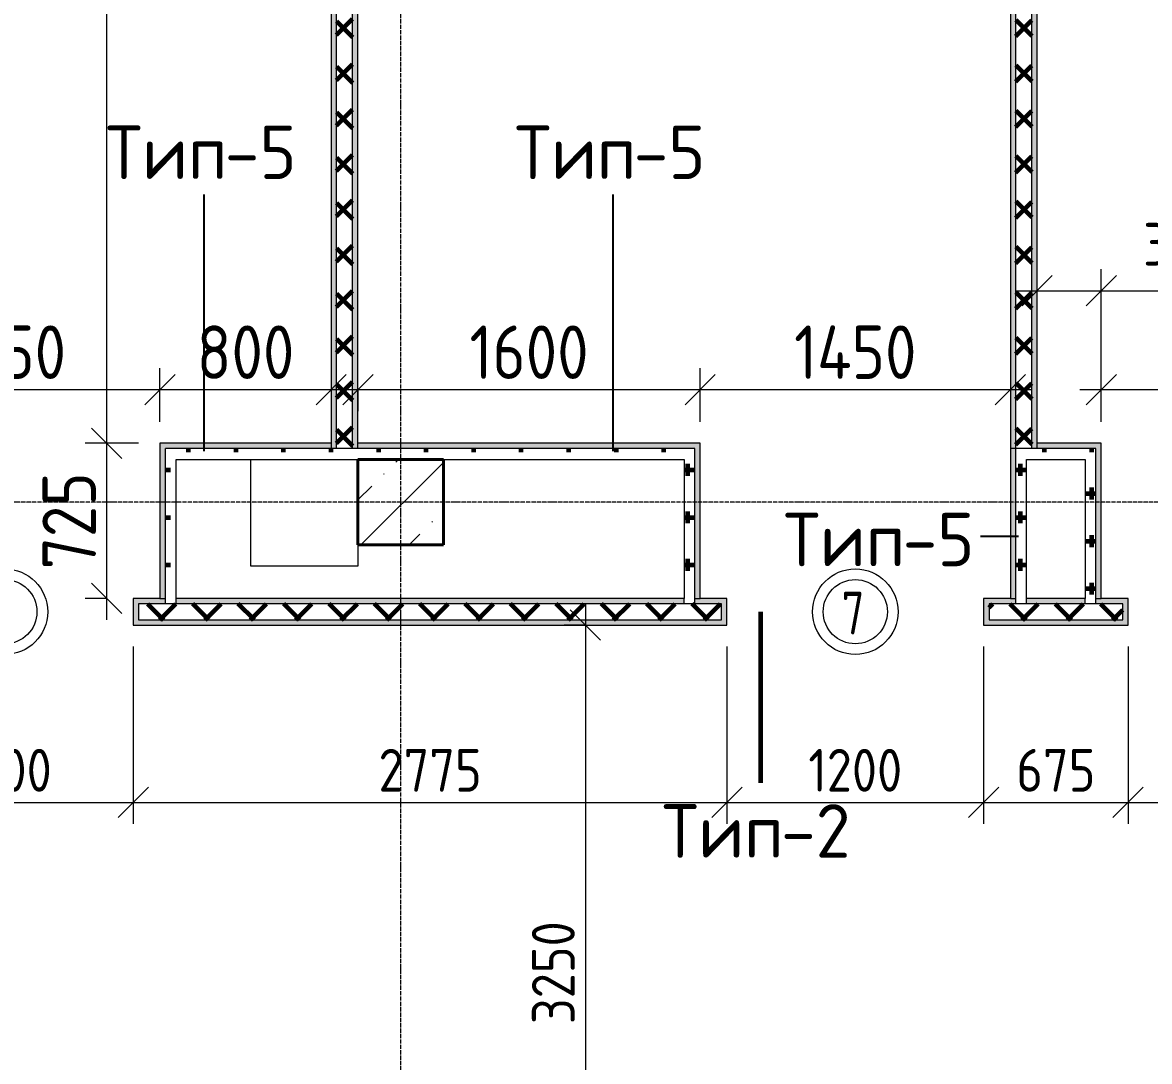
# Model space of a CAD drawing. Header units: millimetres. Extents: x -60946 to 138510, y -262288 to 24501.
# Drawn here: x 20042 to 25309, y -97159 to -92302 of the extents above; entities that cross this region are included whole.
import ezdxf

# ---------------------------------------------------------------- set-up
doc = ezdxf.new("R2010")
doc.units = ezdxf.units.MM
doc.linetypes.add('ADSK_Линия сетки', pattern=[25, 20, -2.5, 0, -2.5])
for name, color, linetype, lineweight in [('2)Тип-2', 3, 'Continuous', 60), ('2)Тип-5', 1, 'Continuous', 60), ('Марки дверей', 7, 'Continuous', 20), ('Несущие колонны', 7, 'Continuous', 18), ('Оси', 7, 'Continuous', 9), ('Перекрытие', 7, 'Continuous', 18), ('Размеры', 7, 'Continuous', 9), ('Стены внутренние', 7, 'Continuous', 18), ('Стены штриховка', 7, 'Continuous', 9)]:
    doc.layers.add(name, color=color, linetype=linetype, lineweight=lineweight)
doc.styles.add('GOST Common_2', font='', dxfattribs={"width": 0.9, "height": 250})
doc.styles.add('GOST Common_3', font='', dxfattribs={"width": 0.9, "height": 200})
doc.styles.add('GOST Common_4', font='', dxfattribs={"height": 250})
doc.styles.add('GOST Common_B', font='', dxfattribs={"width": 0.8, "height": 200})
doc.styles.get('GOST Common_2').set_extended_font_data('GOST Common')
doc.styles.get('GOST Common_3').set_extended_font_data('GOST Common')
doc.styles.get('GOST Common_4').set_extended_font_data('GOST Common')
doc.styles.get('GOST Common_B').set_extended_font_data('GOST Common', bold=True)
doc.dimstyles.new('ADSK_Основной_2_0', dxfattribs={"dimscale": 304.8, "dimtxt": 201.142999, "dimasz": 0.463911, "dimexe": 0.328084, "dimexo": 0.328084, "dimgap": 0.164042, "dimtad": 1, "dimdec": 3, "dimrnd": 0.001, "dimdsep": 46, "dimtxsty": 'GOST Common_3', "dimblk1": 'OBLIQUE', "dimblk2": 'OBLIQUE', "dimsah": 1, "dimcen": 0.09, "dimdle": 0.328084, "dimazin": 2, "dimtfac": 1, "dimtdec": 4, "dimtix": 1, "dimtmove": 0, "dimatfit": 3, "dimfxl": 1, "dimtvp": 1, "dimtolj": 1, "dimtzin": 0, "dimlwd": 20, "dimlwe": 20, "dimarcsym": 2})
doc.dimstyles.new('ADSK_Основной_2_0_2', dxfattribs={"dimscale": 304.8, "dimtxt": 201.142999, "dimasz": 0.463911, "dimexe": 0.328084, "dimexo": 0.328084, "dimgap": 0.164042, "dimtad": 1, "dimdec": 3, "dimrnd": 0.001, "dimdsep": 46, "dimtxsty": 'GOST Common_3', "dimblk1": 'OBLIQUE', "dimblk2": 'OBLIQUE', "dimsah": 1, "dimcen": 0.09, "dimdle": 0.328084, "dimazin": 2, "dimtfac": 1, "dimtdec": 4, "dimtix": 1, "dimtmove": 0, "dimatfit": 3, "dimfxl": 1, "dimtvp": 1, "dimtolj": 1, "dimtzin": 0, "dimlwd": 20, "dimlwe": 20, "dimarcsym": 2})
doc.dimstyles.new('ADSK_Основной_2_0_3', dxfattribs={"dimscale": 304.8, "dimtxt": 201.142999, "dimasz": 0.463911, "dimexe": 0.328084, "dimexo": 0.328084, "dimgap": 0.164042, "dimtad": 1, "dimdec": 3, "dimrnd": 0.001, "dimdsep": 46, "dimtxsty": 'GOST Common_2', "dimblk1": 'OBLIQUE', "dimblk2": 'OBLIQUE', "dimsah": 1, "dimcen": 0.09, "dimdle": 0.328084, "dimazin": 2, "dimtfac": 1, "dimtdec": 4, "dimtix": 1, "dimtmove": 0, "dimatfit": 3, "dimfxl": 1, "dimtvp": 1, "dimtolj": 1, "dimtzin": 0, "dimlwd": 20, "dimlwe": 20, "dimarcsym": 2})
pattern_1 = [(45, (9.36, -97949.04), (-106.066, 106.066), []), (135, (9.36, -97949.04), (-106.066, -106.066), [])]
pattern_2 = [(0, (9.36, -97949.04), (111.125, 111.125), [55.562, -166.687]), (90, (37.14, -97976.82), (-111.125, 111.125), [55.562, -166.687])]

# ---------------------------------------------------------------- blocks, each defined once
blk = doc.blocks.new('ADSK_КолоннаЖБ_Прямоугольная - 400x400 мм-1807143-Кладочный план 2-го этаж')
at = {"layer": 'Несущие колонны', "lineweight": 40}
for p, q in [((-200, 200), (200, 200)), ((-200, -200), (-200, 200)), ((200, 200), (200, -200)), ((200, -200), (-200, -200))]:
    blk.add_line(p, q, dxfattribs=at)
blk = doc.blocks.new('_Oblique')
at = {"color": 0, "linetype": 'ByBlock', "lineweight": -2}
blk.add_line((-0.5, -0.5), (0.5, 0.5), dxfattribs=at)
blk = doc.blocks.new('*D4854')
at = {"layer": 'Defpoints', "color": 0, "transparency": 16777216}
for p in [(22773, -95119.1), (22134.4, -98369.1), (22673, -98369.1)]:
    blk.add_point(p, dxfattribs=at)
at = {"layer": 'Размеры', "color": 0, "lineweight": 20, "transparency": 16777216}
for p, q in [((22673, -95019.1), (22673, -98469.1)), ((22673, -95119.1), (22573, -95119.1)), ((22234.4, -98369.1), (22773, -98369.1))]:
    blk.add_line(p, q, dxfattribs=at)
at = {"layer": 'Размеры', "color": 0, "lineweight": 20, "transparency": 16777216, "xscale": 141.4, "yscale": 141.4, "zscale": 141.4}
for p, rotation in [((22673, -95119.1), 90), ((22673, -98369.1), 270)]:
    blk.add_blockref('_Oblique', p, dxfattribs=dict(at, rotation=rotation))
at = {"layer": 'Размеры', "color": 0, "lineweight": 9, "transparency": 16777216, "insert": (22523, -96744.1), "char_height": 200, "width": 605.475, "attachment_point": 5, "rotation": 90, "style": 'GOST Common_3'}
blk.add_mtext('\\A1;3250', dxfattribs=at)
blk = doc.blocks.new('*D4792')
at = {"layer": 'Defpoints', "color": 0, "transparency": 16777216}
for p in [(19359.4, -95119.1), (20559.4, -95119.1), (20559.4, -95947.8)]:
    blk.add_point(p, dxfattribs=at)
at = {"layer": 'Размеры', "color": 0, "lineweight": 20, "transparency": 16777216}
for p, q in [((19359.4, -95219.1), (19359.4, -96047.8)), ((20559.4, -95219.1), (20559.4, -96047.8)), ((19259.4, -95947.8), (20659.4, -95947.8))]:
    blk.add_line(p, q, dxfattribs=at)
at = {"layer": 'Размеры', "color": 0, "lineweight": 20, "transparency": 16777216, "xscale": 141.4, "yscale": 141.4, "zscale": 141.4, "rotation": 180}
blk.add_blockref('_Oblique', (19359.4, -95947.8), dxfattribs=at)
at = {"layer": 'Размеры', "color": 0, "lineweight": 20, "transparency": 16777216, "xscale": 141.4, "yscale": 141.4, "zscale": 141.4}
blk.add_blockref('_Oblique', (20559.4, -95947.8), dxfattribs=at)
at = {"layer": 'Размеры', "color": 0, "lineweight": 9, "transparency": 16777216, "insert": (19959.4, -95797.8), "char_height": 200, "width": 560.473, "attachment_point": 5, "style": 'GOST Common_3'}
blk.add_mtext('\\A1;1200', dxfattribs=at)
blk = doc.blocks.new('*D4793')
at = {"layer": 'Defpoints', "color": 0, "transparency": 16777216}
for p in [(20559.4, -95119.1), (23334.4, -95119.1), (23334.4, -95947.8)]:
    blk.add_point(p, dxfattribs=at)
at = {"layer": 'Размеры', "color": 0, "lineweight": 20, "transparency": 16777216}
for p, q in [((20559.4, -95219.1), (20559.4, -96047.8)), ((23334.4, -95219.1), (23334.4, -96047.8)), ((20459.4, -95947.8), (23434.4, -95947.8))]:
    blk.add_line(p, q, dxfattribs=at)
at = {"layer": 'Размеры', "color": 0, "lineweight": 20, "transparency": 16777216, "xscale": 141.4, "yscale": 141.4, "zscale": 141.4, "rotation": 180}
blk.add_blockref('_Oblique', (20559.4, -95947.8), dxfattribs=at)
at = {"layer": 'Размеры', "color": 0, "lineweight": 20, "transparency": 16777216, "xscale": 141.4, "yscale": 141.4, "zscale": 141.4}
blk.add_blockref('_Oblique', (23334.4, -95947.8), dxfattribs=at)
at = {"layer": 'Размеры', "color": 0, "lineweight": 9, "transparency": 16777216, "insert": (21946.9, -95797.8), "char_height": 200, "width": 605.475, "attachment_point": 5, "style": 'GOST Common_3'}
blk.add_mtext('\\A1;2775', dxfattribs=at)
blk = doc.blocks.new('*D4794')
at = {"layer": 'Defpoints', "color": 0, "transparency": 16777216}
for p in [(23334.4, -95119.1), (24534.4, -95119.1), (24534.4, -95947.8)]:
    blk.add_point(p, dxfattribs=at)
at = {"layer": 'Размеры', "color": 0, "lineweight": 20, "transparency": 16777216}
for p, q in [((23334.4, -95219.1), (23334.4, -96047.8)), ((24534.4, -95219.1), (24534.4, -96047.8)), ((23234.4, -95947.8), (24634.4, -95947.8))]:
    blk.add_line(p, q, dxfattribs=at)
at = {"layer": 'Размеры', "color": 0, "lineweight": 20, "transparency": 16777216, "xscale": 141.4, "yscale": 141.4, "zscale": 141.4, "rotation": 180}
blk.add_blockref('_Oblique', (23334.4, -95947.8), dxfattribs=at)
at = {"layer": 'Размеры', "color": 0, "lineweight": 20, "transparency": 16777216, "xscale": 141.4, "yscale": 141.4, "zscale": 141.4}
blk.add_blockref('_Oblique', (24534.4, -95947.8), dxfattribs=at)
at = {"layer": 'Размеры', "color": 0, "lineweight": 9, "transparency": 16777216, "insert": (23934.4, -95797.8), "char_height": 200, "width": 560.473, "attachment_point": 5, "style": 'GOST Common_3'}
blk.add_mtext('\\A1;1200', dxfattribs=at)
blk = doc.blocks.new('*D4795')
at = {"layer": 'Defpoints', "color": 0, "transparency": 16777216}
for p in [(24534.4, -95119.1), (25209.4, -95119.1), (25209.4, -95947.8)]:
    blk.add_point(p, dxfattribs=at)
at = {"layer": 'Размеры', "color": 0, "lineweight": 20, "transparency": 16777216}
for p, q in [((24534.4, -95219.1), (24534.4, -96047.8)), ((25209.4, -95219.1), (25209.4, -96047.8)), ((24434.4, -95947.8), (25309.4, -95947.8))]:
    blk.add_line(p, q, dxfattribs=at)
at = {"layer": 'Размеры', "color": 0, "lineweight": 20, "transparency": 16777216, "xscale": 141.4, "yscale": 141.4, "zscale": 141.4, "rotation": 180}
blk.add_blockref('_Oblique', (24534.4, -95947.8), dxfattribs=at)
at = {"layer": 'Размеры', "color": 0, "lineweight": 20, "transparency": 16777216, "xscale": 141.4, "yscale": 141.4, "zscale": 141.4}
blk.add_blockref('_Oblique', (25209.4, -95947.8), dxfattribs=at)
at = {"layer": 'Размеры', "color": 0, "lineweight": 9, "transparency": 16777216, "insert": (24871.9, -95797.8), "char_height": 200, "width": 454.106, "attachment_point": 5, "style": 'GOST Common_3'}
blk.add_mtext('\\A1;675', dxfattribs=at)
blk = doc.blocks.new('*D4796')
at = {"layer": 'Defpoints', "color": 0, "transparency": 16777216}
for p in [(25209.4, -95119.1), (26409.4, -95119.1), (26409.4, -95947.8)]:
    blk.add_point(p, dxfattribs=at)
at = {"layer": 'Размеры', "color": 0, "lineweight": 20, "transparency": 16777216}
for p, q in [((25209.4, -95219.1), (25209.4, -96047.8)), ((26409.4, -95219.1), (26409.4, -96047.8)), ((25109.4, -95947.8), (26509.4, -95947.8))]:
    blk.add_line(p, q, dxfattribs=at)
at = {"layer": 'Размеры', "color": 0, "lineweight": 20, "transparency": 16777216, "xscale": 141.4, "yscale": 141.4, "zscale": 141.4, "rotation": 180}
blk.add_blockref('_Oblique', (25209.4, -95947.8), dxfattribs=at)
at = {"layer": 'Размеры', "color": 0, "lineweight": 20, "transparency": 16777216, "xscale": 141.4, "yscale": 141.4, "zscale": 141.4}
blk.add_blockref('_Oblique', (26409.4, -95947.8), dxfattribs=at)
at = {"layer": 'Размеры', "color": 0, "lineweight": 9, "transparency": 16777216, "insert": (25809.4, -95797.8), "char_height": 200, "width": 560.473, "attachment_point": 5, "style": 'GOST Common_3'}
blk.add_mtext('\\A1;1200', dxfattribs=at)
blk = doc.blocks.new('*D4951')
at = {"layer": 'Defpoints', "color": 0, "transparency": 16777216}
for p in [(20684.4, -94018.1), (19234.4, -94269.1), (20684.4, -94269.1)]:
    blk.add_point(p, dxfattribs=at)
at = {"layer": 'Размеры', "color": 0, "lineweight": 20, "transparency": 16777216}
for p, q in [((19234.4, -94169.1), (19234.4, -93918.1)), ((20684.4, -94169.1), (20684.4, -93918.1)), ((19134.4, -94018.1), (20784.4, -94018.1))]:
    blk.add_line(p, q, dxfattribs=at)
at = {"layer": 'Размеры', "color": 0, "lineweight": 20, "transparency": 16777216, "xscale": 141.4, "yscale": 141.4, "zscale": 141.4, "rotation": 180}
blk.add_blockref('_Oblique', (19234.4, -94018.1), dxfattribs=at)
at = {"layer": 'Размеры', "color": 0, "lineweight": 20, "transparency": 16777216, "xscale": 141.4, "yscale": 141.4, "zscale": 141.4}
blk.add_blockref('_Oblique', (20684.4, -94018.1), dxfattribs=at)
at = {"layer": 'Размеры', "color": 0, "lineweight": 9, "transparency": 16777216, "insert": (19959.4, -93843.1), "char_height": 250, "width": 580.928, "attachment_point": 5, "style": 'GOST Common_2'}
blk.add_mtext('\\A1;1450', dxfattribs=at)
blk = doc.blocks.new('*D4952')
at = {"layer": 'Defpoints', "color": 0, "transparency": 16777216}
for p in [(21484.4, -93918.1), (21484.4, -94018.1), (20684.4, -94269.1)]:
    blk.add_point(p, dxfattribs=at)
at = {"layer": 'Размеры', "color": 0, "lineweight": 20, "transparency": 16777216}
for p, q in [((20684.4, -94169.1), (20684.4, -93918.1)), ((20584.4, -94018.1), (21584.4, -94018.1)), ((21484.4, -94018.1), (21484.4, -94118.1))]:
    blk.add_line(p, q, dxfattribs=at)
at = {"layer": 'Размеры', "color": 0, "lineweight": 20, "transparency": 16777216, "xscale": 141.4, "yscale": 141.4, "zscale": 141.4, "rotation": 180}
blk.add_blockref('_Oblique', (20684.4, -94018.1), dxfattribs=at)
at = {"layer": 'Размеры', "color": 0, "lineweight": 20, "transparency": 16777216, "xscale": 141.4, "yscale": 141.4, "zscale": 141.4}
blk.add_blockref('_Oblique', (21484.4, -94018.1), dxfattribs=at)
at = {"layer": 'Размеры', "color": 0, "lineweight": 9, "transparency": 16777216, "insert": (21084.4, -93843.1), "char_height": 250, "width": 454.106, "attachment_point": 5, "style": 'GOST Common_2'}
blk.add_mtext('\\A1;800', dxfattribs=at)
blk = doc.blocks.new('*D4953')
at = {"layer": 'Defpoints', "color": 0, "transparency": 16777216}
for p in [(21609.4, -93918.1), (23209.4, -94018.1), (23209.4, -94269.1)]:
    blk.add_point(p, dxfattribs=at)
at = {"layer": 'Размеры', "color": 0, "lineweight": 20, "transparency": 16777216}
for p, q in [((23209.4, -94169.1), (23209.4, -93918.1)), ((21509.4, -94018.1), (23309.4, -94018.1)), ((21609.4, -94018.1), (21609.4, -94118.1))]:
    blk.add_line(p, q, dxfattribs=at)
at = {"layer": 'Размеры', "color": 0, "lineweight": 20, "transparency": 16777216, "xscale": 141.4, "yscale": 141.4, "zscale": 141.4, "rotation": 180}
blk.add_blockref('_Oblique', (21609.4, -94018.1), dxfattribs=at)
at = {"layer": 'Размеры', "color": 0, "lineweight": 20, "transparency": 16777216, "xscale": 141.4, "yscale": 141.4, "zscale": 141.4}
blk.add_blockref('_Oblique', (23209.4, -94018.1), dxfattribs=at)
at = {"layer": 'Размеры', "color": 0, "lineweight": 9, "transparency": 16777216, "insert": (22409.4, -93843.1), "char_height": 250, "width": 560.473, "attachment_point": 5, "style": 'GOST Common_2'}
blk.add_mtext('\\A1;1600', dxfattribs=at)
blk = doc.blocks.new('*D4954')
at = {"layer": 'Defpoints', "color": 0, "transparency": 16777216}
for p in [(24659.4, -93918.1), (24659.4, -94018.1), (23209.4, -94269.1)]:
    blk.add_point(p, dxfattribs=at)
at = {"layer": 'Размеры', "color": 0, "lineweight": 20, "transparency": 16777216}
for p, q in [((23209.4, -94169.1), (23209.4, -93918.1)), ((23109.4, -94018.1), (24759.4, -94018.1)), ((24659.4, -94018.1), (24659.4, -94118.1))]:
    blk.add_line(p, q, dxfattribs=at)
at = {"layer": 'Размеры', "color": 0, "lineweight": 20, "transparency": 16777216, "xscale": 141.4, "yscale": 141.4, "zscale": 141.4, "rotation": 180}
blk.add_blockref('_Oblique', (23209.4, -94018.1), dxfattribs=at)
at = {"layer": 'Размеры', "color": 0, "lineweight": 20, "transparency": 16777216, "xscale": 141.4, "yscale": 141.4, "zscale": 141.4}
blk.add_blockref('_Oblique', (24659.4, -94018.1), dxfattribs=at)
at = {"layer": 'Размеры', "color": 0, "lineweight": 9, "transparency": 16777216, "insert": (23934.4, -93843.1), "char_height": 250, "width": 580.928, "attachment_point": 5, "style": 'GOST Common_2'}
blk.add_mtext('\\A1;1450', dxfattribs=at)
blk = doc.blocks.new('*D4955')
at = {"layer": 'Defpoints', "color": 0, "transparency": 16777216}
for p in [(25084.4, -93555.4), (24784.4, -93918.1), (25084.4, -94269.1)]:
    blk.add_point(p, dxfattribs=at)
at = {"layer": 'Размеры', "color": 0, "lineweight": 20, "transparency": 16777216}
for p, q in [((24784.4, -93818.1), (24784.4, -93455.4)), ((25084.4, -94169.1), (25084.4, -93455.4)), ((24684.4, -93555.4), (25084.4, -93555.4)), ((25084.4, -93555.4), (25788.6, -93555.4))]:
    blk.add_line(p, q, dxfattribs=at)
at = {"layer": 'Размеры', "color": 0, "lineweight": 20, "transparency": 16777216, "xscale": 141.4, "yscale": 141.4, "zscale": 141.4, "rotation": 180}
blk.add_blockref('_Oblique', (24784.4, -93555.4), dxfattribs=at)
at = {"layer": 'Размеры', "color": 0, "lineweight": 20, "transparency": 16777216, "xscale": 141.4, "yscale": 141.4, "zscale": 141.4}
blk.add_blockref('_Oblique', (25084.4, -93555.4), dxfattribs=at)
at = {"layer": 'Размеры', "color": 0, "lineweight": 9, "transparency": 16777216, "insert": (25280.1, -93238.7), "char_height": 200, "width": 454.106, "attachment_point": 1, "line_spacing_factor": 1.022761, "style": 'GOST Common_3'}
blk.add_mtext('\\A1;300', dxfattribs=at)
blk = doc.blocks.new('*D4956')
at = {"layer": 'Defpoints', "color": 0, "transparency": 16777216}
for p in [(26534.4, -94018.1), (25084.4, -94269.1), (26534.4, -94269.1)]:
    blk.add_point(p, dxfattribs=at)
at = {"layer": 'Размеры', "color": 0, "lineweight": 20, "transparency": 16777216}
for p, q in [((25084.4, -94169.1), (25084.4, -93918.1)), ((26534.4, -94169.1), (26534.4, -93918.1)), ((24984.4, -94018.1), (26634.4, -94018.1))]:
    blk.add_line(p, q, dxfattribs=at)
at = {"layer": 'Размеры', "color": 0, "lineweight": 20, "transparency": 16777216, "xscale": 141.4, "yscale": 141.4, "zscale": 141.4, "rotation": 180}
blk.add_blockref('_Oblique', (25084.4, -94018.1), dxfattribs=at)
at = {"layer": 'Размеры', "color": 0, "lineweight": 20, "transparency": 16777216, "xscale": 141.4, "yscale": 141.4, "zscale": 141.4}
blk.add_blockref('_Oblique', (26534.4, -94018.1), dxfattribs=at)
at = {"layer": 'Размеры', "color": 0, "lineweight": 9, "transparency": 16777216, "insert": (25809.4, -93843.1), "char_height": 250, "width": 580.928, "attachment_point": 5, "style": 'GOST Common_2'}
blk.add_mtext('\\A1;1450', dxfattribs=at)
blk = doc.blocks.new('*D4968')
at = {"layer": 'Defpoints', "color": 0, "transparency": 16777216}
for p in [(20534.9, -88594.1), (20434.9, -94269.1), (20684.4, -94269.1)]:
    blk.add_point(p, dxfattribs=at)
at = {"layer": 'Размеры', "color": 0, "lineweight": 20, "transparency": 16777216}
for p, q in [((20434.9, -88494.1), (20434.9, -94369.1)), ((20434.9, -88594.1), (20334.9, -88594.1)), ((20584.4, -94269.1), (20334.9, -94269.1))]:
    blk.add_line(p, q, dxfattribs=at)
at = {"layer": 'Размеры', "color": 0, "lineweight": 20, "transparency": 16777216, "xscale": 141.4, "yscale": 141.4, "zscale": 141.4}
for p, rotation in [((20434.9, -88594.1), 90), ((20434.9, -94269.1), 270)]:
    blk.add_blockref('_Oblique', p, dxfattribs=dict(at, rotation=rotation))
at = {"layer": 'Размеры', "color": 0, "lineweight": 9, "transparency": 16777216, "insert": (20259.9, -91431.6), "char_height": 250, "width": 605.475, "attachment_point": 5, "rotation": 90, "style": 'GOST Common_2'}
blk.add_mtext('\\A1;5675', dxfattribs=at)
blk = doc.blocks.new('*D4969')
at = {"layer": 'Defpoints', "color": 0, "transparency": 16777216}
for p in [(20684.4, -94269.1), (20434.9, -94994.1), (20534.9, -94994.1)]:
    blk.add_point(p, dxfattribs=at)
at = {"layer": 'Размеры', "color": 0, "lineweight": 20, "transparency": 16777216}
for p, q in [((20434.9, -94169.1), (20434.9, -95094.1)), ((20584.4, -94269.1), (20334.9, -94269.1)), ((20434.9, -94994.1), (20334.9, -94994.1))]:
    blk.add_line(p, q, dxfattribs=at)
at = {"layer": 'Размеры', "color": 0, "lineweight": 20, "transparency": 16777216, "xscale": 141.4, "yscale": 141.4, "zscale": 141.4}
for p, rotation in [((20434.9, -94269.1), 90), ((20434.9, -94994.1), 270)]:
    blk.add_blockref('_Oblique', p, dxfattribs=dict(at, rotation=rotation))
at = {"layer": 'Размеры', "color": 0, "lineweight": 9, "transparency": 16777216, "insert": (20259.9, -94631.6), "char_height": 250, "width": 454.106, "attachment_point": 5, "rotation": 90, "style": 'GOST Common_2'}
blk.add_mtext('\\A1;725', dxfattribs=at)
blk = doc.blocks.new('М_двери1 - Марка экземпляра 2-3719212-Кладочный план 2-го этаж')
at = {"layer": 'Марки дверей'}
for radius in [2, 1.5]:
    blk.add_circle((0, 0), radius, dxfattribs=at)

msp = doc.modelspace()

# ---------------------------------------------------------------- hatches: boundary and pattern name
at = {"layer": '2)Тип-2'}
for points in [[(21484.3615, -94294.0666), (21509.3615, -94294.0666), (21509.3615, -88594.0666), (21484.3615, -88594.0666), (21484.3615, -94269.0666)], [(21609.3615, -94294.0666), (21609.3615, -88594.0666), (21584.3615, -88594.0666), (21584.3615, -94294.0666)], [(24684.3615, -94294.0666), (24684.3615, -88594.0666), (24659.3615, -88594.0666), (24659.3615, -94294.0666)], [(24784.3615, -94294.0666), (24784.3615, -88594.0666), (24759.3615, -88594.0666), (24759.3615, -94294.0666)]]:
    msp.add_hatch(color=256, dxfattribs=at).paths.add_polyline_path(points)
h = msp.add_hatch(dxfattribs=at)
h.set_pattern_fill('FP_4', color=256, style=0, pattern_type=2)
h.set_pattern_definition(pattern_1)
h.paths.add_polyline_path([(21509.3615, -94294.0666), (21584.3615, -94294.0666), (21584.3615, -88594.0666), (21509.3615, -88594.0666), (21509.3615, -94269.0666)])
h = msp.add_hatch(dxfattribs=at)
h.set_pattern_fill('FP_4', color=256, style=0, pattern_type=2)
h.set_pattern_definition(pattern_1)
h.paths.add_polyline_path([(24684.3615, -94294.0666), (24759.3615, -94294.0666), (24759.3615, -88594.0666), (24684.3615, -88594.0666), (24684.3615, -94269.0666)])
h = msp.add_hatch(color=256, dxfattribs=at)
h.paths.add_polyline_path([(23334.3615, -95119.0666), (23334.3615, -94994.0666), (23184.3615, -94994.0666), (23184.3615, -95019.0666), (23309.3615, -95019.0666), (23309.3615, -95119.0666)])
h.paths.add_polyline_path([(30559.3615, -95119.0666), (30559.3615, -95019.0666), (30684.3615, -95019.0666), (30684.3615, -94994.0666), (30534.3615, -94994.0666), (30534.3615, -95119.0666)])
h.paths.add_polyline_path([(29334.3615, -95119.0666), (29334.3615, -94994.0666), (26409.3615, -94994.0666), (26409.3615, -95119.0666), (26434.3615, -95119.0666), (26434.3615, -95019.0666), (29309.3615, -95019.0666), (29309.3615, -95119.0666)])
h.paths.add_polyline_path([(33034.3615, -95119.0666), (33059.3615, -95119.0666), (33059.3615, -95019.0666), (33159.3615, -95019.0666), (33159.3615, -94994.0666), (33034.3615, -94994.0666)])
h.paths.add_polyline_path([(25198.8152, -95119.0666), (25209.3615, -95119.0666), (25209.3615, -94994.0666), (25059.3615, -94994.0666), (25059.3615, -95019.0666), (25184.3615, -95019.0666), (25184.3615, -95119.0666)])
h.paths.add_polyline_path([(31809.3615, -95119.0666), (31834.3615, -95119.0666), (31834.3615, -94994.0666), (31684.3615, -94994.0666), (31684.3615, -95019.0666), (31809.3615, -95019.0666), (31809.3615, -95094.0666)])
h.paths.add_polyline_path([(24534.3615, -95119.0666), (24559.3615, -95119.0666), (24559.3615, -95019.0666), (24684.3615, -95019.0666), (24684.3615, -94994.0666), (24534.3615, -94994.0666)])
h.paths.add_polyline_path([(13459.3615, -95119.0666), (13459.3615, -94994.0666), (13359.3615, -94994.0666), (13359.3615, -95019.0666), (13434.3615, -95019.0666), (13434.3615, -95119.0666)])
h.paths.add_polyline_path([(14509.3615, -95119.0666), (14534.3615, -95119.0666), (14534.3615, -95019.0666), (14609.3615, -95019.0666), (14609.3615, -94994.0666), (14509.3615, -94994.0666)])
h.paths.add_polyline_path([(18159.3615, -95119.0666), (18159.3615, -95019.0666), (18284.3615, -95019.0666), (18284.3615, -94994.0666), (18134.3615, -94994.0666), (18134.3615, -95119.0666)])
h.paths.add_polyline_path([(20584.3615, -95119.0666), (20584.3615, -95019.0666), (20709.3615, -95019.0666), (20709.3615, -94994.0666), (20559.3615, -94994.0666), (20559.3615, -95119.0666)])
h.paths.add_polyline_path([(16909.3615, -95119.0666), (16934.3615, -95119.0666), (16934.3615, -94994.0666), (16784.3615, -94994.0666), (16784.3615, -95019.0666), (16909.3615, -95019.0666), (16909.3615, -95094.0666)])
h.paths.add_polyline_path([(19359.3615, -95119.0666), (19359.3615, -94994.0666), (19209.3615, -94994.0666), (19209.3615, -95019.0666), (19334.3615, -95019.0666), (19334.3615, -95119.0666)])
h.paths.add_polyline_path([(34409.3615, -95019.0666), (34409.3615, -94994.0666), (33209.3615, -94994.0666), (33209.3615, -95019.0666), (33885.653, -95019.0666)])
h.paths.add_polyline_path([(30990.0404, -95019.0666), (31634.3615, -95019.0666), (31634.3615, -94994.0666), (30734.3615, -94994.0666), (30734.3615, -95019.0666)])
h.paths.add_polyline_path([(12609.3615, -95019.0666), (13309.3615, -95019.0666), (13309.3615, -94994.0666), (12609.3615, -94994.0666)])
h.paths.add_polyline_path([(18334.3615, -95019.0666), (19159.3615, -95019.0666), (19159.3615, -94994.0666), (18334.3615, -94994.0666)])
h.paths.add_polyline_path([(24734.3615, -95019.0666), (25009.3615, -95019.0666), (25009.3615, -94994.0666), (24734.3615, -94994.0666)])
h.paths.add_polyline_path([(14659.3615, -95019.0666), (16734.3615, -95019.0666), (16734.3615, -94994.0666), (14659.3615, -94994.0666)])
h.paths.add_polyline_path([(20759.3615, -95019.0666), (23134.3615, -95019.0666), (23134.3615, -94994.0666), (20759.3615, -94994.0666)])
h = msp.add_hatch(dxfattribs=at)
h.set_pattern_fill('FP_4', color=256, style=0, pattern_type=2)
h.set_pattern_definition(pattern_1)
h.paths.add_polyline_path([(28094.4278, -95094.0666), (29309.3615, -95094.0666), (29309.3615, -95019.0666), (26434.3615, -95019.0666), (26434.3615, -95094.0666), (27370.5247, -95094.0666)])
h.paths.add_polyline_path([(23309.3615, -95094.0666), (23309.3615, -95019.0666), (20584.3615, -95019.0666), (20584.3615, -95094.0666), (23027.1058, -95094.0666)])
h.paths.add_polyline_path([(34434.3615, -95094.0666), (34434.3615, -95019.0666), (33059.3615, -95019.0666), (33059.3615, -95094.0666), (34409.3615, -95094.0666)])
h.paths.add_polyline_path([(19334.3615, -95094.0666), (19334.3615, -95019.0666), (18159.3615, -95019.0666), (18159.3615, -95094.0666), (18683.6869, -95094.0666)])
h.paths.add_polyline_path([(30559.3615, -95094.0666), (31809.3615, -95094.0666), (31809.3615, -95019.0666), (30559.3615, -95019.0666)])
h.paths.add_polyline_path([(24559.3615, -95094.0666), (25184.3615, -95094.0666), (25184.3615, -95019.0666), (24559.3615, -95019.0666)])
h.paths.add_polyline_path([(14534.3615, -95094.0666), (16909.3615, -95094.0666), (16909.3615, -95019.0666), (14534.3615, -95019.0666)])
h.paths.add_polyline_path([(13434.3615, -95094.0666), (13434.3615, -95019.0666), (12609.3615, -95019.0666), (12609.3615, -95094.0666), (12892.4618, -95094.0666)])
h = msp.add_hatch(color=256, dxfattribs=at)
h.paths.add_polyline_path([(34409.3615, -95119.0666), (34509.3615, -95119.0666), (34509.3615, -95094.0666), (33059.3615, -95094.0666), (33059.3615, -95119.0666), (33885.653, -95119.0666)])
h.paths.add_polyline_path([(23309.3615, -95119.0666), (23309.3615, -95094.0666), (20584.3615, -95094.0666), (20584.3615, -95119.0666), (23027.1058, -95119.0666)])
h.paths.add_polyline_path([(24559.3615, -95119.0666), (25184.3615, -95119.0666), (25184.3615, -95094.0666), (24559.3615, -95094.0666)])
h.paths.add_polyline_path([(26434.3615, -95119.0666), (29309.3615, -95119.0666), (29309.3615, -95094.0666), (26434.3615, -95094.0666)])
h.paths.add_polyline_path([(31713.9435, -95119.0666), (31809.3615, -95119.0666), (31809.3615, -95094.0666), (30559.3615, -95094.0666), (30559.3615, -95119.0666), (30990.0404, -95119.0666)])
h.paths.add_polyline_path([(18159.3615, -95119.0666), (19334.3615, -95119.0666), (19334.3615, -95094.0666), (18159.3615, -95094.0666)])
h.paths.add_polyline_path([(14534.3615, -95119.0666), (16909.3615, -95119.0666), (16909.3615, -95094.0666), (14534.3615, -95094.0666)])
h.paths.add_polyline_path([(12892.4618, -95119.0666), (13434.3615, -95119.0666), (13434.3615, -95094.0666), (12609.3615, -95094.0666), (12609.3615, -95119.0666)])
at = {"layer": '2)Тип-5', "true_color": 0xd50000}
for points in [[(20684.3615, -94994.0666), (20709.3615, -94994.0666), (20709.3615, -94269.0666), (20684.3615, -94269.0666), (20684.3615, -94320.1736)], [(23209.3615, -94994.0666), (23209.3615, -94269.0666), (23184.3615, -94269.0666), (23184.3615, -94994.0666)], [(25059.3615, -94294.0666), (25059.3615, -94269.0666), (24784.3615, -94269.0666), (24784.3615, -94294.0666), (25009.3615, -94294.0666)], [(25059.3615, -94994.0666), (25084.3615, -94994.0666), (25084.3615, -94269.0666), (25059.3615, -94269.0666), (25059.3615, -94320.1736)], [(24684.3615, -94994.0666), (24684.3615, -94294.0666), (24659.3615, -94294.0666), (24659.3615, -94994.0666)]]:
    msp.add_hatch(color=12, dxfattribs=at).paths.add_polyline_path(points)
h = msp.add_hatch(color=12, dxfattribs=at)
h.paths.add_polyline_path([(21609.3615, -94294.0666), (23184.3615, -94294.0666), (23184.3615, -94269.0666), (21609.3615, -94269.0666)])
h.paths.add_polyline_path([(20709.3615, -94294.0666), (21484.3615, -94294.0666), (21484.3615, -94269.0666), (20709.3615, -94269.0666)])
h = msp.add_hatch(dxfattribs=at)
h.set_pattern_fill('FP_7', color=12, style=0, pattern_type=2)
h.set_pattern_definition(pattern_2)
h.paths.add_polyline_path([(20709.3615, -95019.0666), (20759.3615, -95019.0666), (20759.3615, -94294.0666), (20709.3615, -94294.0666), (20709.3615, -94994.0666)])
h = msp.add_hatch(dxfattribs=at)
h.set_pattern_fill('FP_7', color=12, style=0, pattern_type=2)
h.set_pattern_definition(pattern_2)
h.paths.add_polyline_path([(23134.3615, -94344.0666), (23134.3615, -94294.0666), (20759.3615, -94294.0666), (20759.3615, -94344.0666), (23027.1058, -94344.0666)])
h = msp.add_hatch(dxfattribs=at)
h.set_pattern_fill('FP_7', color=12, style=0, pattern_type=2)
h.set_pattern_definition(pattern_2)
h.paths.add_polyline_path([(23184.3615, -95019.0666), (23184.3615, -94294.0666), (23134.3615, -94294.0666), (23134.3615, -95019.0666)])
h = msp.add_hatch(dxfattribs=at)
h.set_pattern_fill('FP_7', color=12, style=0, pattern_type=2)
h.set_pattern_definition(pattern_2)
h.paths.add_polyline_path([(24684.3615, -95019.0666), (24734.3615, -95019.0666), (24734.3615, -94294.0666), (24684.3615, -94294.0666), (24684.3615, -94994.0666)])
h = msp.add_hatch(dxfattribs=at)
h.set_pattern_fill('FP_7', color=12, style=0, pattern_type=2)
h.set_pattern_definition(pattern_2)
h.paths.add_polyline_path([(25009.3615, -94344.0666), (25009.3615, -94294.0666), (24734.3615, -94294.0666), (24734.3615, -94344.0666)])
h = msp.add_hatch(dxfattribs=at)
h.set_pattern_fill('FP_7', color=12, style=0, pattern_type=2)
h.set_pattern_definition(pattern_2)
h.paths.add_polyline_path([(25009.3615, -95019.0666), (25059.3615, -95019.0666), (25059.3615, -94294.0666), (25009.3615, -94294.0666), (25009.3615, -94994.0666)])
at = {"layer": 'Несущие колонны', "lineweight": 9}
h = msp.add_hatch(dxfattribs=at)
h.set_pattern_fill('FP_1', color=256, style=0, pattern_type=2)
h.set_pattern_definition([(45, (9.36, -97949.04), (-224.5064, 224.5064), []), (45, (233.87, -97949.04), (-224.5064, 224.5064), [396.875, -79.375, 3.353, -76.022])])
h.paths.add_polyline_path([(21609.3615, -94744.0666), (22009.3615, -94744.0666), (22009.3615, -94344.0666), (21609.3615, -94344.0666)])

# ---------------------------------------------------------------- linework, layer by layer
at = {"layer": '2)Тип-2'}
msp.add_line((23491.2689, -95056.5666), (23491.2689, -95855.782), dxfattribs=at)
at = {"layer": '2)Тип-5', "lineweight": 25}
for p, q in [((20891.2977, -94306.5666), (20891.2977, -93105.782)), ((22802.6277, -94306.5666), (22802.6277, -93105.782)), ((24696.8615, -94704.782), (24519.7704, -94704.782))]:
    msp.add_line(p, q, dxfattribs=at)
at = {"layer": 'Несущие колонны', "lineweight": 9}
for p, q in [((22009.3615, -94344.0666), (21609.3615, -94344.0666)), ((21609.3615, -94344.0666), (21609.3615, -94744.0666)), ((22009.3615, -94744.0666), (22009.3615, -94344.0666)), ((21609.3615, -94744.0666), (22009.3615, -94744.0666))]:
    msp.add_line(p, q, dxfattribs=at)
at = {"layer": 'Оси', "linetype": 'ADSK_Линия сетки', "lineweight": 5}
for p, q in [((21809.3615, -108922.9178), (21809.3615, -87921.5904)), ((62525.08, -94544.0666), (-25230.7352, -94544.0666))]:
    msp.add_line(p, q, dxfattribs=at)
at = {"layer": 'Перекрытие'}
for p, q in [((21109.3615, -94844.0666), (21109.3615, -94344.0666)), ((21609.3615, -94744.0666), (21609.3615, -94844.0666)), ((21609.3615, -94844.0666), (21109.3615, -94844.0666))]:
    msp.add_line(p, q, dxfattribs=at)
at = {"layer": 'Стены внутренние', "lineweight": 5}
for p, q in [((21484.3615, -88594.0666), (21484.3615, -94269.0666)), ((21609.3615, -94269.0666), (21609.3615, -88594.0666)), ((24659.3615, -88594.0666), (24659.3615, -94994.0666)), ((24784.3615, -94269.0666), (24784.3615, -88594.0666)), ((20684.3615, -94269.0666), (20684.3615, -94994.0666)), ((21484.3615, -94269.0666), (20684.3615, -94269.0666)), ((23209.3615, -94269.0666), (21609.3615, -94269.0666)), ((23209.3615, -94994.0666), (23209.3615, -94269.0666)), ((25084.3615, -94269.0666), (24784.3615, -94269.0666)), ((25084.3615, -94994.0666), (25084.3615, -94269.0666)), ((20759.3615, -94994.0666), (20759.3615, -94344.0666)), ((20759.3615, -94344.0666), (23134.3615, -94344.0666)), ((23134.3615, -94344.0666), (23134.3615, -94994.0666)), ((24734.3615, -94994.0666), (24734.3615, -94344.0666)), ((24734.3615, -94344.0666), (25009.3615, -94344.0666)), ((25009.3615, -94344.0666), (25009.3615, -94994.0666)), ((20684.3615, -94994.0666), (20559.3615, -94994.0666)), ((20559.3615, -94994.0666), (20559.3615, -95119.0666)), ((23134.3615, -94994.0666), (20759.3615, -94994.0666)), ((23334.3615, -94994.0666), (23209.3615, -94994.0666)), ((23334.3615, -95119.0666), (23334.3615, -94994.0666)), ((24659.3615, -94994.0666), (24534.3615, -94994.0666)), ((24534.3615, -94994.0666), (24534.3615, -95119.0666)), ((25009.3615, -94994.0666), (24734.3615, -94994.0666)), ((25209.3615, -94994.0666), (25084.3615, -94994.0666)), ((25209.3615, -95119.0666), (25209.3615, -94994.0666)), ((20559.3615, -95119.0666), (23334.3615, -95119.0666)), ((24534.3615, -95119.0666), (25209.3615, -95119.0666))]:
    msp.add_line(p, q, dxfattribs=at)
at = {"layer": 'Стены штриховка', "lineweight": 9}
for p, q in [((21509.3615, -94294.0666), (21509.3615, -88594.0666)), ((21584.3615, -94294.0666), (21584.3615, -88594.0666)), ((24684.3615, -95019.0666), (24684.3615, -88594.0666)), ((24759.3615, -94294.0666), (24759.3615, -88594.0666)), ((21484.3615, -94269.0666), (21484.3615, -94294.0666)), ((21609.3615, -94294.0666), (21609.3615, -94269.0666)), ((24784.3615, -94294.0666), (24784.3615, -94269.0666)), ((20709.3615, -95019.0666), (20709.3615, -94294.0666)), ((23184.3615, -94294.0666), (20709.3615, -94294.0666)), ((23184.3615, -95019.0666), (23184.3615, -94294.0666)), ((25059.3615, -94294.0666), (24659.3615, -94294.0666)), ((25059.3615, -95019.0666), (25059.3615, -94294.0666)), ((23309.3615, -95019.0666), (20584.3615, -95019.0666)), ((20584.3615, -95019.0666), (20584.3615, -95094.0666)), ((20684.3615, -94994.0666), (20709.3615, -94994.0666)), ((20759.3615, -95019.0666), (20759.3615, -94994.0666)), ((23134.3615, -95019.0666), (23134.3615, -94994.0666)), ((23184.3615, -94994.0666), (23209.3615, -94994.0666)), ((23309.3615, -95094.0666), (23309.3615, -95019.0666)), ((25184.3615, -95019.0666), (24559.3615, -95019.0666)), ((24559.3615, -95019.0666), (24559.3615, -95094.0666)), ((24659.3615, -94994.0666), (24684.3615, -94994.0666)), ((24734.3615, -95019.0666), (24734.3615, -94994.0666)), ((25009.3615, -95019.0666), (25009.3615, -94994.0666)), ((25059.3615, -94994.0666), (25084.3615, -94994.0666)), ((25184.3615, -95094.0666), (25184.3615, -95019.0666)), ((20584.3615, -95094.0666), (23309.3615, -95094.0666)), ((24559.3615, -95094.0666), (25184.3615, -95094.0666))]:
    msp.add_line(p, q, dxfattribs=at)

# ---------------------------------------------------------------- block references
at = {"layer": 'Марки дверей', "xscale": 99.99999999999993, "yscale": 99.99999999999993, "zscale": 99.99999999999993}
for p in [(19959.3615, -95056.5666), (23934.3615, -95056.5666)]:
    msp.add_blockref('М_двери1 - Марка экземпляра 2-3719212-Кладочный план 2-го этаж', p, dxfattribs=at)
at = {"layer": 'Несущие колонны', "lineweight": 40, "rotation": 89.9999999999999}
msp.add_blockref('ADSK_КолоннаЖБ_Прямоугольная - 400x400 мм-1807143-Кладочный план 2-го этаж', (21809.3615, -94544.0666), dxfattribs=at)

# ---------------------------------------------------------------- texts
at = {"layer": '2)Тип-2', "color": 116, "lineweight": 9, "true_color": 0x008040, "char_height": 250, "attachment_point": 1, "style": 'GOST Common_4'}
for s, insert, width in [('Тип', (23031.2689, -95956.3549), 673.4175), ('-2', (23586.8939, -95956.3549), 432.91125)]:
    msp.add_mtext(s, dxfattribs=dict(at, insert=insert, width=width))
at = {"layer": '2)Тип-5', "color": 116, "lineweight": 9, "true_color": 0x008040, "char_height": 250, "attachment_point": 1, "style": 'GOST Common_4'}
for s, insert, width in [('Тип', (20431.2977, -92783.3549), 673.4175), ('-5', (20986.9227, -92783.3549), 432.91125), ('Тип', (22342.6277, -92783.3549), 673.4175), ('-5', (22898.2527, -92783.3549), 432.91125), ('Тип', (23599.7704, -94593.8549), 673.4175), ('-5', (24155.3954, -94593.8549), 432.91125)]:
    msp.add_mtext(s, dxfattribs=dict(at, insert=insert, width=width))
at = {"layer": 'Марки дверей', "lineweight": 5, "insert": (23870.3041, -94962.9076), "char_height": 200, "width": 147.5105, "attachment_point": 1, "style": 'GOST Common_B'}
msp.add_mtext('\\fGOST Common|b1|i0|c204|p34|;\\W.8;7', dxfattribs=at)

# ---------------------------------------------------------------- dimensions: what is measured, and where the dimension line sits
at = {"layer": 'Размеры', "lineweight": 9}
for base, p1, p2, dimstyle, override, picture, middle in [((20434.8997, -94269.0666), (20534.8846, -88594.0666), (20684.3615, -94269.0666), 'ADSK_Основной_2_0_3', {"dimpost": '<>', "dimfxl": 5676.968235}, '*D4968', (20259.8997, -91431.5666)), ((20434.8997, -94994.0666), (20684.3615, -94269.0666), (20534.8846, -94994.0666), 'ADSK_Основной_2_0_3', {"dimpost": '<>', "dimfxl": 740.248841}, '*D4969', (20259.8997, -94631.5666)), ((22672.9702, -98369.0666), (22772.9551, -95119.0666), (22134.3615, -98369.0666), 'ADSK_Основной_2_0_2', {"dimpost": '<>', "dimfxl": 3312.144598}, '*D4854', (22522.9702, -96744.0666))]:
    dim = msp.add_linear_dim(base=base, p1=p1, p2=p2, angle=90, dimstyle=dimstyle, override=override, dxfattribs=at)
    dim.commit()
    dim.dimension.update_dxf_attribs({"geometry": picture, "text_midpoint": middle})
dim = msp.add_linear_dim(base=(25084.3615, -93555.4164), p1=(24784.3615, -93918.0792), p2=(25084.3615, -94269.0666), dimstyle='ADSK_Основной_2_0', override={"dimpost": '<>', "dimfxl": 461.727366}, dxfattribs=at)
dim.commit()
dim.dimension.update_dxf_attribs({"geometry": '*D4955', "text_midpoint": (25507.1901, -93555.4164), "dimtype": 160})
for base, p1, p2, dimstyle, override, picture, middle in [((20684.3615, -94018.0641), (19234.3615, -94269.0666), (20684.3615, -94269.0666), 'ADSK_Основной_2_0_3', {"dimpost": '<>', "dimfxl": 1450}, '*D4951', (19959.3615, -93843.0641)), ((21484.3615, -94018.0641), (20684.3615, -94269.0666), (21484.3615, -93918.0792), 'ADSK_Основной_2_0_3', {"dimpost": '<>', "dimfxl": 873.6087}, '*D4952', (21084.3615, -93843.0641)), ((23209.3615, -94018.0641), (21609.3615, -93918.0792), (23209.3615, -94269.0666), 'ADSK_Основной_2_0_3', {"dimpost": '<>', "dimfxl": 1638.045225}, '*D4953', (22409.3615, -93843.0641)), ((24659.3615, -94018.0641), (23209.3615, -94269.0666), (24659.3615, -93918.0792), 'ADSK_Основной_2_0_3', {"dimpost": '<>', "dimfxl": 1491.875384}, '*D4954', (23934.3615, -93843.0641)), ((26534.3615, -94018.0641), (25084.3615, -94269.0666), (26534.3615, -94269.0666), 'ADSK_Основной_2_0_3', {"dimpost": '<>', "dimfxl": 1450}, '*D4956', (25809.3615, -93843.0641)), ((20559.3615, -95947.7511), (19359.3615, -95119.0666), (20559.3615, -95119.0666), 'ADSK_Основной_2_0_2', {"dimpost": '<>', "dimfxl": 1200}, '*D4792', (19959.3615, -95797.7511)), ((23334.3615, -95947.7511), (20559.3615, -95119.0666), (23334.3615, -95119.0666), 'ADSK_Основной_2_0_2', {"dimpost": '<>', "dimfxl": 2775}, '*D4793', (21946.8615, -95797.7511)), ((24534.3615, -95947.7511), (23334.3615, -95119.0666), (24534.3615, -95119.0666), 'ADSK_Основной_2_0_2', {"dimpost": '<>', "dimfxl": 1200}, '*D4794', (23934.3615, -95797.7511)), ((25209.3615, -95947.7511), (24534.3615, -95119.0666), (25209.3615, -95119.0666), 'ADSK_Основной_2_0_2', {"dimpost": '<>', "dimfxl": 675}, '*D4795', (24871.8615, -95797.7511)), ((26409.3615, -95947.7511), (25209.3615, -95119.0666), (26409.3615, -95119.0666), 'ADSK_Основной_2_0_2', {"dimpost": '<>', "dimfxl": 1200}, '*D4796', (25809.3615, -95797.7511))]:
    dim = msp.add_linear_dim(base=base, p1=p1, p2=p2, dimstyle=dimstyle, override=override, dxfattribs=at)
    dim.commit()
    dim.dimension.update_dxf_attribs({"geometry": picture, "text_midpoint": middle})

doc.saveas('drawing.dxf')
